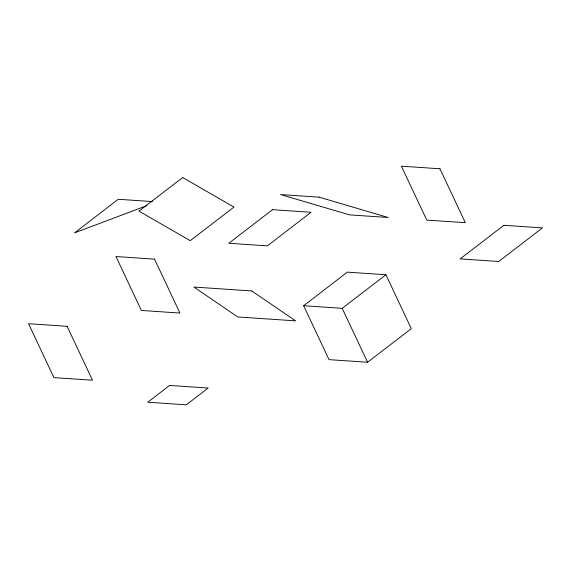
<?xml version="1.0" encoding="UTF-8"?>
<svg xmlns="http://www.w3.org/2000/svg" width="571" height="571" viewBox="0 0 571 571"><rect width="100%" height="100%" fill="white"/><g stroke="black" fill="none" stroke-linecap="round" stroke-linejoin="round"><path stroke-width="0.86" d="M303.644 305.728L347.361 272.139L385.925 274.744L411.298 328.66L367.581 362.25L329.017 359.644L303.644 305.728L342.207 308.333L385.925 274.744M146.847 205.639L74.544 232.868L118.261 199.279L152.443 201.584M342.207 308.333L367.581 362.25M182.699 177.524L138.981 211.113L190.229 240.677L233.946 207.087L182.699 177.524M272.51 209.685L228.793 243.275L267.356 245.88L311.074 212.291L272.51 209.685M169.608 385.432L147.753 402.22L186.317 404.825L208.172 388.03L169.608 385.432M503.886 225.295L460.169 258.884L498.733 261.489L542.45 227.9L503.886 225.295M439.955 168.78L401.392 166.175L426.758 220.092L465.322 222.697L439.955 168.78M319.11 197.159L280.547 194.561L349.638 214.889L388.201 217.494L319.11 197.159M154.548 259.134L115.984 256.529L141.358 310.453L179.922 313.051L154.548 259.134M251.775 290.953L193.933 287.049L237.764 316.955L295.607 320.859L251.775 290.953M67.114 326.305L28.55 323.707L53.924 377.624L92.488 380.222L67.114 326.305"/></g></svg>
